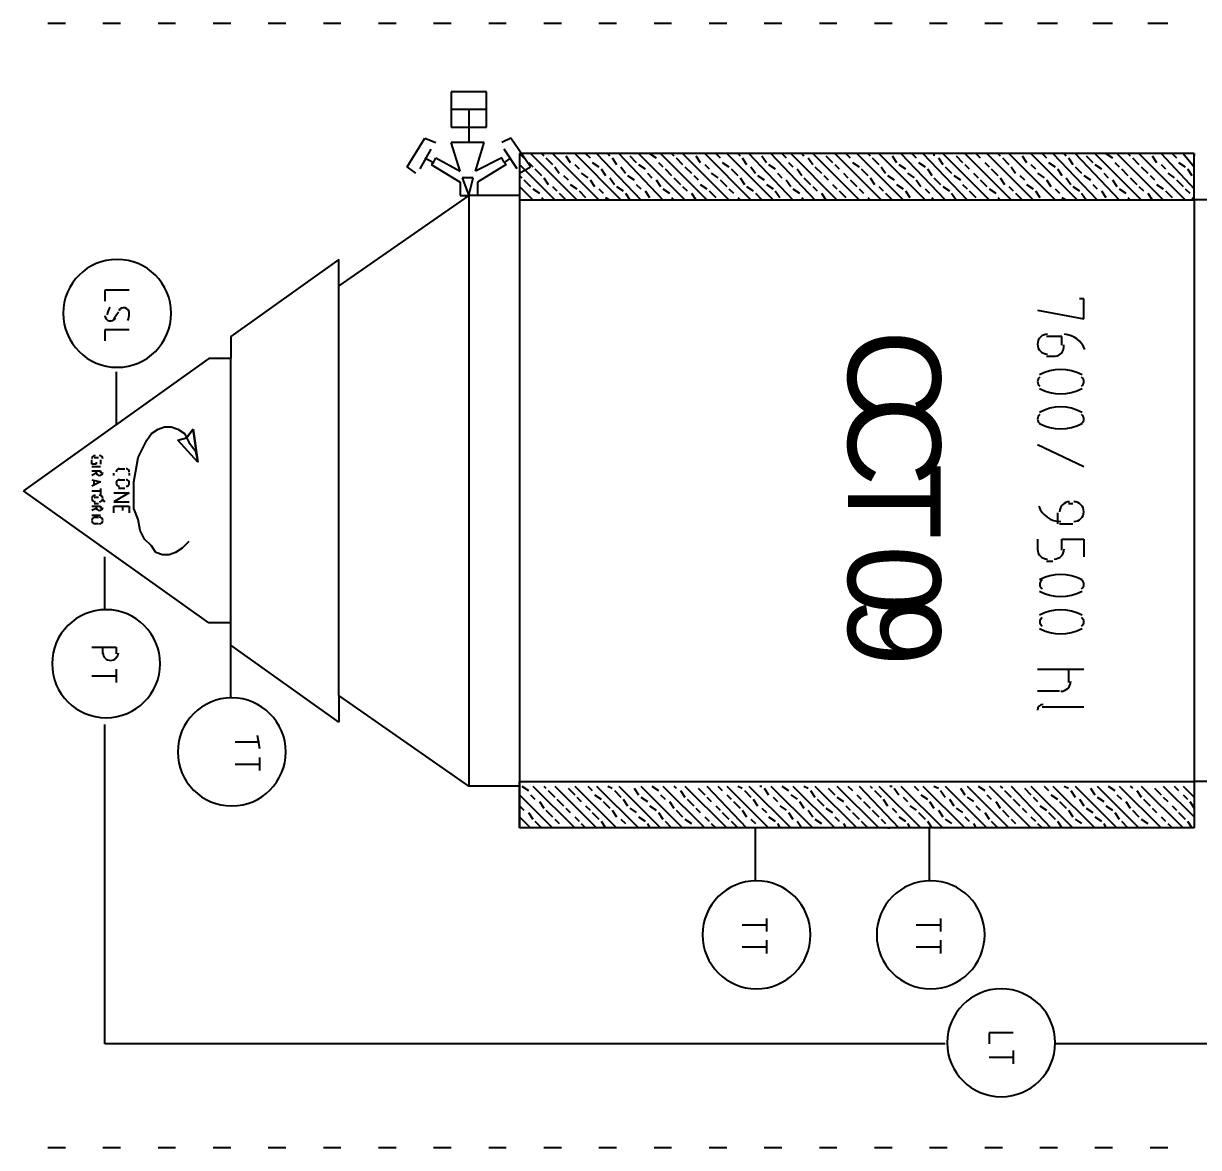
# Model space of a CAD drawing. Header units: millimetres. Extents: x 0 to 33.1, y 1.5 to 45.3.
# Drawn here: x 12.773 to 13.661, y 10.151 to 11.001 of the extents above; entities that cross this region are included whole.
import ezdxf

# ---------------------------------------------------------------- set-up
doc = ezdxf.new("R2010")
doc.units = ezdxf.units.MM
doc.header["$MEASUREMENT"] = 0
doc.layers.get('0').update_dxf_attribs({"linetype": 'CONTINUOUS'})

msp = doc.modelspace()

# ---------------------------------------------------------------- linework, layer by layer
at = {"color": 140, "linetype": 'Continuous'}
for p, q in [((12.8045, 11.0011), (12.7911, 11.0011)), ((12.8461, 11.0011), (12.8328, 11.0011)), ((12.8878, 11.0011), (12.8745, 11.0011)), ((12.9295, 11.0011), (12.9161, 11.0011)), ((12.9711, 11.0011), (12.9578, 11.0011)), ((13.0128, 11.0011), (12.9995, 11.0011)), ((13.0545, 11.0011), (13.0411, 11.0011)), ((13.0961, 11.0011), (13.0828, 11.0011)), ((13.1378, 11.0011), (13.1245, 11.0011)), ((13.1795, 11.0011), (13.1661, 11.0011)), ((13.2211, 11.0011), (13.2078, 11.0011)), ((13.2628, 11.0011), (13.2495, 11.0011)), ((13.3045, 11.0011), (13.2911, 11.0011)), ((13.3461, 11.0011), (13.3328, 11.0011)), ((13.3878, 11.0011), (13.3745, 11.0011)), ((13.4295, 11.0011), (13.4161, 11.0011)), ((13.4711, 11.0011), (13.4578, 11.0011)), ((13.5128, 11.0011), (13.4995, 11.0011)), ((13.5545, 11.0011), (13.5394, 11.0011)), ((13.5961, 11.0011), (13.5811, 11.0011)), ((13.6378, 11.0011), (13.6228, 11.0011)), ((13.1228, 10.9494), (13.0961, 10.9494)), ((13.0961, 10.9494), (13.0961, 10.9228)), ((13.1228, 10.9228), (13.1228, 10.9494)), ((13.1228, 10.9361), (13.0961, 10.9361)), ((13.1094, 10.9361), (13.1094, 10.9111)), ((13.0961, 10.9228), (13.1228, 10.9228)), ((13.0628, 10.8928), (13.0761, 10.9144)), ((13.0761, 10.9144), (13.0844, 10.9111)), ((13.1211, 10.9111), (13.0961, 10.9111)), ((13.1028, 10.8894), (13.0961, 10.9111)), ((13.1144, 10.8894), (13.1211, 10.9111)), ((13.1411, 10.9144), (13.1344, 10.9111)), ((13.1561, 10.8928), (13.1411, 10.9144)), ((13.0727, 10.8911), (13.0811, 10.9061)), ((13.0727, 10.8911), (13.0811, 10.9061)), ((13.0761, 10.8995), (13.0828, 10.8961)), ((13.0828, 10.8961), (13.0844, 10.8995)), ((13.0844, 10.8995), (13.1028, 10.8894)), ((13.1344, 10.8995), (13.1144, 10.8894)), ((13.1361, 10.8961), (13.1344, 10.8995)), ((13.1461, 10.8911), (13.1361, 10.9061)), ((13.1411, 10.8995), (13.1361, 10.8961)), ((13.1478, 10.9028), (13.1478, 10.3928)), ((13.6578, 10.9028), (13.1478, 10.9028)), ((13.1478, 10.9028), (13.1511, 10.8995)), ((13.1478, 10.9028), (13.1478, 10.8678)), ((13.6578, 10.9028), (13.1478, 10.9028)), ((13.1561, 10.9028), (13.1911, 10.8678)), ((13.1644, 10.9028), (13.1661, 10.9011)), ((13.1678, 10.8995), (13.1728, 10.8944)), ((13.1728, 10.9028), (13.2078, 10.8678)), ((13.1828, 10.9011), (13.1861, 10.8961)), ((13.1895, 10.9028), (13.2244, 10.8678)), ((13.1977, 10.9028), (13.2011, 10.8995)), ((13.2061, 10.9028), (13.2394, 10.8678)), ((13.2145, 10.9028), (13.2161, 10.9011)), ((13.2178, 10.8995), (13.2211, 10.8944)), ((13.2228, 10.9028), (13.2561, 10.8678)), ((13.2311, 10.9011), (13.2361, 10.8961)), ((13.2378, 10.9028), (13.2728, 10.8678)), ((13.2461, 10.9028), (13.2511, 10.8995)), ((13.2544, 10.9028), (13.2894, 10.8678)), ((13.2628, 10.9028), (13.2644, 10.9011)), ((13.2661, 10.8995), (13.2711, 10.8944)), ((13.2711, 10.9028), (13.3061, 10.8678)), ((13.2811, 10.9011), (13.2844, 10.8961)), ((13.2878, 10.9028), (13.3227, 10.8678)), ((13.2961, 10.9028), (13.2994, 10.8995)), ((13.3045, 10.9028), (13.3395, 10.8678)), ((13.3128, 10.9028), (13.3145, 10.9011)), ((13.3161, 10.8995), (13.3194, 10.8944)), ((13.3211, 10.9028), (13.3544, 10.8678)), ((13.3311, 10.9011), (13.3344, 10.8961)), ((13.3378, 10.9028), (13.3711, 10.8678)), ((13.3461, 10.9028), (13.3494, 10.8995)), ((13.3528, 10.9028), (13.3878, 10.8678)), ((13.3611, 10.9028), (13.3628, 10.9011)), ((13.3661, 10.8995), (13.3695, 10.8944)), ((13.3695, 10.9028), (13.4045, 10.8678)), ((13.3794, 10.9011), (13.3844, 10.8961)), ((13.3861, 10.9028), (13.4211, 10.8678)), ((13.3944, 10.9028), (13.3978, 10.8995)), ((13.4028, 10.9028), (13.4378, 10.8678)), ((13.4111, 10.9028), (13.4128, 10.9011)), ((13.4144, 10.8995), (13.4194, 10.8944)), ((13.4194, 10.9028), (13.4544, 10.8678)), ((13.4295, 10.9011), (13.4328, 10.8961)), ((13.4361, 10.9028), (13.4695, 10.8678)), ((13.4444, 10.9028), (13.4477, 10.8995)), ((13.4528, 10.9028), (13.4861, 10.8678)), ((13.4611, 10.9028), (13.4611, 10.9011)), ((13.4645, 10.8995), (13.4678, 10.8944)), ((13.4678, 10.9028), (13.5028, 10.8678)), ((13.4778, 10.9011), (13.4828, 10.8961)), ((13.4844, 10.9028), (13.5194, 10.8678)), ((13.4928, 10.9028), (13.4961, 10.8995)), ((13.5011, 10.9028), (13.5361, 10.8678)), ((13.5094, 10.9028), (13.5111, 10.9011)), ((13.5128, 10.8995), (13.5178, 10.8944)), ((13.5178, 10.9028), (13.5528, 10.8678)), ((13.5278, 10.9011), (13.5311, 10.8961)), ((13.5344, 10.9028), (13.5694, 10.8678)), ((13.5428, 10.9028), (13.5461, 10.8995)), ((13.5511, 10.9028), (13.5844, 10.8678)), ((13.5595, 10.9028), (13.5611, 10.9011)), ((13.5628, 10.8995), (13.5661, 10.8944)), ((13.5678, 10.9028), (13.6011, 10.8678)), ((13.5761, 10.9011), (13.5811, 10.8961)), ((13.5828, 10.9028), (13.6178, 10.8678)), ((13.5911, 10.9028), (13.5961, 10.8995)), ((13.5994, 10.9028), (13.6344, 10.8678)), ((13.6078, 10.9028), (13.6094, 10.9011)), ((13.6111, 10.8995), (13.6161, 10.8944)), ((13.6161, 10.9028), (13.6511, 10.8678)), ((13.6261, 10.9011), (13.6294, 10.8961)), ((13.6328, 10.9028), (13.6578, 10.8761)), ((13.6411, 10.9028), (13.6444, 10.8995)), ((13.6495, 10.9028), (13.6578, 10.8928)), ((13.6578, 10.8678), (13.6578, 10.9028)), ((13.6578, 10.9028), (13.6578, 10.9011)), ((13.6578, 10.8678), (13.6578, 10.9028)), ((13.0694, 10.8878), (13.0628, 10.8928)), ((13.0828, 10.8961), (13.0811, 10.8944)), ((13.0811, 10.8944), (13.1028, 10.8811)), ((13.0828, 10.8961), (13.0828, 10.8961)), ((13.1378, 10.8944), (13.1161, 10.8811)), ((13.1361, 10.8961), (13.1361, 10.8961)), ((13.1361, 10.8961), (13.1378, 10.8944)), ((13.1478, 10.8944), (13.1744, 10.8678)), ((13.1478, 10.8878), (13.1561, 10.8928)), ((13.1545, 10.8961), (13.1578, 10.8928)), ((13.1594, 10.8911), (13.1644, 10.8861)), ((13.1744, 10.8928), (13.1778, 10.8878)), ((13.1895, 10.8944), (13.1928, 10.8911)), ((13.2028, 10.8961), (13.2078, 10.8928)), ((13.2094, 10.8911), (13.2128, 10.8861)), ((13.2244, 10.8928), (13.2278, 10.8878)), ((13.2378, 10.8944), (13.2428, 10.8911)), ((13.2528, 10.8961), (13.2561, 10.8928)), ((13.2578, 10.8911), (13.2628, 10.8861)), ((13.2728, 10.8928), (13.2778, 10.8878)), ((13.2878, 10.8944), (13.2911, 10.8911)), ((13.3011, 10.8961), (13.3061, 10.8928)), ((13.3078, 10.8911), (13.3128, 10.8861)), ((13.3227, 10.8928), (13.3261, 10.8878)), ((13.3361, 10.8944), (13.3411, 10.8911)), ((13.3511, 10.8961), (13.3544, 10.8928)), ((13.3578, 10.8911), (13.3611, 10.8861)), ((13.3711, 10.8928), (13.3761, 10.8878)), ((13.3861, 10.8944), (13.3894, 10.8911)), ((13.3995, 10.8961), (13.4045, 10.8928)), ((13.4061, 10.8911), (13.4111, 10.8861)), ((13.4211, 10.8928), (13.4244, 10.8878)), ((13.4345, 10.8944), (13.4395, 10.8911)), ((13.4494, 10.8961), (13.4544, 10.8928)), ((13.4561, 10.8911), (13.4594, 10.8861)), ((13.4695, 10.8928), (13.4744, 10.8878)), ((13.4844, 10.8944), (13.4878, 10.8911)), ((13.4995, 10.8961), (13.5028, 10.8928)), ((13.5044, 10.8911), (13.5094, 10.8861)), ((13.5194, 10.8928), (13.5228, 10.8878)), ((13.5344, 10.8944), (13.5378, 10.8911)), ((13.5478, 10.8961), (13.5528, 10.8928)), ((13.5545, 10.8911), (13.5578, 10.8861)), ((13.5678, 10.8928), (13.5727, 10.8878)), ((13.5828, 10.8944), (13.5878, 10.8911)), ((13.5978, 10.8961), (13.6011, 10.8928)), ((13.6028, 10.8911), (13.6078, 10.8861)), ((13.6178, 10.8928), (13.6228, 10.8878)), ((13.6328, 10.8944), (13.6361, 10.8911)), ((13.6461, 10.8961), (13.6511, 10.8928)), ((13.6528, 10.8911), (13.6561, 10.8861)), ((13.1128, 10.8844), (13.1044, 10.8844)), ((13.1044, 10.8844), (13.1094, 10.8711)), ((13.1094, 10.8711), (13.1128, 10.8844)), ((13.1478, 10.8861), (13.1495, 10.8844)), ((13.1511, 10.8828), (13.1561, 10.8778)), ((13.1661, 10.8844), (13.1694, 10.8794)), ((13.1811, 10.8861), (13.1845, 10.8828)), ((13.1944, 10.8878), (13.1994, 10.8844)), ((13.2011, 10.8828), (13.2044, 10.8778)), ((13.2161, 10.8844), (13.2195, 10.8794)), ((13.2294, 10.8861), (13.2344, 10.8828)), ((13.2445, 10.8878), (13.2478, 10.8844)), ((13.2511, 10.8828), (13.2544, 10.8778)), ((13.2644, 10.8844), (13.2694, 10.8794)), ((13.2795, 10.8861), (13.2828, 10.8828)), ((13.2928, 10.8878), (13.2978, 10.8844)), ((13.2994, 10.8828), (13.3045, 10.8778)), ((13.3145, 10.8844), (13.3178, 10.8794)), ((13.3278, 10.8861), (13.3328, 10.8828)), ((13.3428, 10.8878), (13.3461, 10.8844)), ((13.3494, 10.8828), (13.3528, 10.8778)), ((13.3628, 10.8844), (13.3678, 10.8794)), ((13.3778, 10.8861), (13.3811, 10.8828)), ((13.3928, 10.8878), (13.3961, 10.8844)), ((13.3978, 10.8828), (13.4028, 10.8778)), ((13.4128, 10.8844), (13.4161, 10.8794)), ((13.4261, 10.8861), (13.4311, 10.8828)), ((13.4411, 10.8878), (13.4461, 10.8844)), ((13.4477, 10.8828), (13.4511, 10.8778)), ((13.4611, 10.8844), (13.4661, 10.8794)), ((13.4761, 10.8861), (13.4811, 10.8828)), ((13.4911, 10.8878), (13.4945, 10.8844)), ((13.4961, 10.8828), (13.5011, 10.8778)), ((13.5111, 10.8844), (13.5144, 10.8794)), ((13.5261, 10.8861), (13.5295, 10.8828)), ((13.5394, 10.8878), (13.5444, 10.8844)), ((13.5461, 10.8828), (13.5494, 10.8778)), ((13.5611, 10.8844), (13.5645, 10.8794)), ((13.5744, 10.8861), (13.5794, 10.8828)), ((13.5895, 10.8878), (13.5928, 10.8844)), ((13.5961, 10.8828), (13.5994, 10.8778)), ((13.6094, 10.8844), (13.6144, 10.8794)), ((13.6245, 10.8861), (13.6278, 10.8828)), ((13.6378, 10.8878), (13.6428, 10.8844)), ((13.6444, 10.8828), (13.6495, 10.8778)), ((13.1028, 10.8811), (13.1028, 10.8711)), ((13.1161, 10.8811), (13.1161, 10.8711)), ((13.1478, 10.8778), (13.1578, 10.8678)), ((13.1578, 10.8761), (13.1628, 10.8728)), ((13.1728, 10.8778), (13.1761, 10.8745)), ((13.1778, 10.8728), (13.1828, 10.8678)), ((13.1861, 10.8794), (13.1911, 10.8761)), ((13.1928, 10.8745), (13.1977, 10.8695)), ((13.2078, 10.8761), (13.2111, 10.8728)), ((13.2211, 10.8778), (13.2261, 10.8745)), ((13.2278, 10.8728), (13.2311, 10.8678)), ((13.2361, 10.8794), (13.2394, 10.8761)), ((13.2428, 10.8745), (13.2461, 10.8695)), ((13.2561, 10.8761), (13.2611, 10.8728)), ((13.2711, 10.8778), (13.2745, 10.8745)), ((13.2778, 10.8728), (13.2811, 10.8678)), ((13.2844, 10.8794), (13.2894, 10.8761)), ((13.2911, 10.8745), (13.2961, 10.8695)), ((13.3061, 10.8761), (13.3095, 10.8728)), ((13.3194, 10.8778), (13.3244, 10.8745)), ((13.3261, 10.8728), (13.3311, 10.8678)), ((13.3344, 10.8794), (13.3395, 10.8761)), ((13.3411, 10.8745), (13.3445, 10.8695)), ((13.3544, 10.8761), (13.3594, 10.8728)), ((13.3695, 10.8778), (13.3728, 10.8745)), ((13.3761, 10.8728), (13.3794, 10.8678)), ((13.3844, 10.8794), (13.3878, 10.8761)), ((13.3894, 10.8745), (13.3944, 10.8695)), ((13.4045, 10.8761), (13.4078, 10.8728)), ((13.4194, 10.8778), (13.4228, 10.8745)), ((13.4244, 10.8728), (13.4295, 10.8678)), ((13.4328, 10.8794), (13.4378, 10.8761)), ((13.4395, 10.8745), (13.4428, 10.8695)), ((13.4544, 10.8761), (13.4578, 10.8728)), ((13.4678, 10.8778), (13.4728, 10.8745)), ((13.4744, 10.8728), (13.4778, 10.8678)), ((13.4828, 10.8794), (13.4861, 10.8761)), ((13.4878, 10.8745), (13.4928, 10.8695)), ((13.5028, 10.8761), (13.5078, 10.8728)), ((13.5178, 10.8778), (13.5211, 10.8745)), ((13.5228, 10.8728), (13.5278, 10.8678)), ((13.5311, 10.8794), (13.5361, 10.8761)), ((13.5378, 10.8745), (13.5411, 10.8695)), ((13.5528, 10.8761), (13.5561, 10.8728)), ((13.5661, 10.8778), (13.5711, 10.8745)), ((13.5727, 10.8728), (13.5761, 10.8678)), ((13.5811, 10.8794), (13.5844, 10.8761)), ((13.5878, 10.8745), (13.5911, 10.8695)), ((13.6011, 10.8761), (13.6061, 10.8728)), ((13.6161, 10.8778), (13.6195, 10.8745)), ((13.6228, 10.8728), (13.6261, 10.8678)), ((13.6294, 10.8794), (13.6344, 10.8761)), ((13.6361, 10.8745), (13.6411, 10.8695)), ((13.6511, 10.8761), (13.6545, 10.8728)), ((13.1094, 10.8711), (13.0111, 10.8028)), ((13.1094, 10.8711), (13.0111, 10.8028)), ((13.1028, 10.8711), (13.1094, 10.8711)), ((13.1478, 10.8711), (13.1094, 10.8711)), ((13.1094, 10.8711), (13.1094, 10.4244)), ((13.1478, 10.8711), (13.1094, 10.8711)), ((13.1478, 10.8711), (13.1094, 10.8711)), ((13.1478, 10.8711), (13.1094, 10.8711)), ((13.1161, 10.8711), (13.1094, 10.8711)), ((13.1478, 10.8678), (13.6578, 10.8678)), ((13.1495, 10.8678), (13.1495, 10.8678)), ((13.1644, 10.8695), (13.1661, 10.8678)), ((13.1994, 10.8678), (13.1994, 10.8678)), ((13.2128, 10.8695), (13.2161, 10.8678)), ((13.2478, 10.8678), (13.2478, 10.8678)), ((13.2628, 10.8695), (13.2644, 10.8678)), ((13.2978, 10.8678), (13.2978, 10.8678)), ((13.3128, 10.8695), (13.3145, 10.8678)), ((13.3461, 10.8678), (13.3461, 10.8678)), ((13.3611, 10.8695), (13.3628, 10.8678)), ((13.3961, 10.8678), (13.3961, 10.8678)), ((13.4111, 10.8695), (13.4128, 10.8678)), ((13.4461, 10.8678), (13.4461, 10.8678)), ((13.4594, 10.8695), (13.4611, 10.8678)), ((13.4945, 10.8678), (13.4945, 10.8678)), ((13.5094, 10.8695), (13.5111, 10.8678)), ((13.5444, 10.8678), (13.5444, 10.8678)), ((13.5578, 10.8695), (13.5611, 10.8678)), ((13.5928, 10.8678), (13.5928, 10.8678)), ((13.6078, 10.8695), (13.6094, 10.8678)), ((13.6428, 10.8678), (13.6428, 10.8678)), ((13.6561, 10.8695), (13.6578, 10.8678)), ((13.7228, 10.8678), (13.6578, 10.8678)), ((13.6578, 10.8678), (13.6578, 10.4278)), ((13.0111, 10.8227), (12.9295, 10.7644)), ((13.0111, 10.8028), (13.0111, 10.8227)), ((13.0111, 10.4928), (13.0111, 10.8028)), ((12.8528, 10.7994), (12.8344, 10.7994)), ((12.8344, 10.7994), (12.8344, 10.7911)), ((13.5394, 10.7844), (13.5744, 10.7778)), ((13.5744, 10.7928), (13.5711, 10.7928)), ((13.5744, 10.7778), (13.5744, 10.7928)), ((12.8445, 10.7828), (12.8411, 10.7778)), ((12.8528, 10.7694), (12.8344, 10.7694)), ((12.8344, 10.7694), (12.8344, 10.7611)), ((12.9295, 10.7644), (12.9295, 10.7478)), ((13.5578, 10.7644), (13.5461, 10.7644)), ((13.5578, 10.7578), (13.5578, 10.7644)), ((13.5461, 10.7495), (13.5511, 10.7495)), ((12.9128, 10.7478), (12.7728, 10.6478)), ((12.9295, 10.7478), (12.9128, 10.7478)), ((12.9295, 10.5478), (12.9295, 10.7478)), ((12.8428, 10.7378), (12.8428, 10.6977)), ((12.8745, 10.6944), (12.8794, 10.6961)), ((12.8794, 10.6961), (12.8844, 10.6961)), ((12.8844, 10.6961), (12.8894, 10.6944)), ((12.8661, 10.6861), (12.8695, 10.6911)), ((12.8695, 10.6911), (12.8745, 10.6944)), ((12.8894, 10.6944), (12.8944, 10.6911)), ((12.8894, 10.6861), (12.8961, 10.6878)), ((12.8894, 10.6861), (12.8961, 10.6878)), ((12.8944, 10.6911), (12.8978, 10.6845)), ((12.9011, 10.6944), (12.8961, 10.6878)), ((12.8961, 10.6878), (12.9011, 10.6944)), ((12.9045, 10.6694), (12.9011, 10.6944)), ((12.9011, 10.6944), (12.9045, 10.6694)), ((12.8594, 10.6728), (12.8628, 10.6795)), ((12.8628, 10.6795), (12.8661, 10.6861)), ((12.9045, 10.6694), (12.8894, 10.6861)), ((12.9045, 10.6694), (12.8894, 10.6861)), ((12.8978, 10.6845), (12.9028, 10.6778)), ((12.9028, 10.6778), (12.9045, 10.6694)), ((13.5394, 10.6828), (13.5744, 10.6661)), ((12.8244, 10.6678), (12.8244, 10.6711)), ((12.8261, 10.6728), (12.8294, 10.6728)), ((12.8278, 10.6694), (12.8278, 10.6678)), ((12.8311, 10.6711), (12.8311, 10.6678)), ((12.8578, 10.6628), (12.8594, 10.6728)), ((12.8278, 10.6678), (12.8244, 10.6678)), ((12.8244, 10.6661), (12.8311, 10.6661)), ((12.8244, 10.6628), (12.8311, 10.6628)), ((12.8278, 10.6611), (12.8244, 10.6594)), ((12.8278, 10.6628), (12.8278, 10.6611)), ((12.8311, 10.6628), (12.8311, 10.6611)), ((12.8411, 10.6594), (12.8411, 10.6611)), ((12.8445, 10.6644), (12.8494, 10.6644)), ((12.8528, 10.6611), (12.8528, 10.6594)), ((12.8561, 10.6545), (12.8578, 10.6628)), ((12.8244, 10.6561), (12.8311, 10.6545)), ((12.8311, 10.6545), (12.8244, 10.6511)), ((12.8261, 10.6528), (12.8261, 10.6561)), ((12.8445, 10.6561), (12.8494, 10.6561)), ((12.8561, 10.6444), (12.8561, 10.6545)), ((12.9128, 10.5478), (12.7728, 10.6478)), ((12.8244, 10.6478), (12.8311, 10.6478)), ((12.8261, 10.6428), (12.8294, 10.6428)), ((12.8311, 10.6495), (12.8311, 10.6444)), ((12.8411, 10.6461), (12.8528, 10.6461)), ((12.8528, 10.6461), (12.8411, 10.6394)), ((12.8494, 10.6495), (12.8445, 10.6495)), ((12.8561, 10.6344), (12.8561, 10.6444)), ((12.8244, 10.6361), (12.8311, 10.6361)), ((12.8278, 10.6344), (12.8244, 10.6328)), ((12.8294, 10.6378), (12.8261, 10.6378)), ((12.8278, 10.6361), (12.8278, 10.6344)), ((12.8311, 10.6361), (12.8311, 10.6344)), ((12.8328, 10.6411), (12.8344, 10.6394)), ((12.8411, 10.6394), (12.8528, 10.6394)), ((12.8411, 10.6311), (12.8411, 10.6361)), ((12.8411, 10.6361), (12.8528, 10.6361)), ((12.8478, 10.6328), (12.8478, 10.6361)), ((12.8528, 10.6361), (12.8528, 10.6311)), ((12.8594, 10.6261), (12.8561, 10.6344)), ((13.5661, 10.6378), (13.5628, 10.6378)), ((12.8244, 10.6294), (12.8311, 10.6294)), ((12.8261, 10.6278), (12.8294, 10.6278)), ((12.8611, 10.6178), (12.8594, 10.6261)), ((13.5545, 10.6311), (13.5545, 10.6228)), ((12.8294, 10.6228), (12.8261, 10.6228)), ((12.8644, 10.6111), (12.8611, 10.6178)), ((13.5561, 10.6228), (13.5661, 10.6228)), ((12.8695, 10.6061), (12.8644, 10.6111)), ((12.8978, 10.6094), (12.8928, 10.6044)), ((13.5394, 10.6111), (13.5394, 10.6028)), ((13.5578, 10.6028), (13.5578, 10.6111)), ((13.5578, 10.6111), (13.5744, 10.6111)), ((13.5744, 10.6111), (13.5744, 10.5978)), ((12.8344, 10.5578), (12.8344, 10.5978)), ((12.8728, 10.6011), (12.8695, 10.6061)), ((12.8778, 10.5994), (12.8728, 10.6011)), ((12.8828, 10.5994), (12.8778, 10.5994)), ((12.8878, 10.6011), (12.8828, 10.5994)), ((12.8928, 10.6044), (12.8878, 10.6011)), ((13.5461, 10.5945), (13.5511, 10.5945)), ((12.9295, 10.5478), (12.9128, 10.5478)), ((12.9295, 10.5311), (12.9295, 10.5478)), ((12.8244, 10.5295), (12.8428, 10.5295)), ((12.8328, 10.5245), (12.8328, 10.5295)), ((12.8428, 10.5295), (12.8428, 10.5245)), ((13.0111, 10.4728), (12.9295, 10.5311)), ((12.9295, 10.4911), (12.9295, 10.5311)), ((12.8428, 10.5128), (12.8428, 10.5028)), ((13.5394, 10.5128), (13.5744, 10.5128)), ((13.5628, 10.5128), (13.5628, 10.5028)), ((12.8244, 10.5078), (12.8428, 10.5078)), ((13.0111, 10.4928), (13.0111, 10.4728)), ((13.1094, 10.4244), (13.0111, 10.4928)), ((13.1094, 10.4244), (13.0111, 10.4928)), ((13.5561, 10.4961), (13.5394, 10.4961)), ((13.5428, 10.4844), (13.5744, 10.4844)), ((12.8344, 10.2294), (12.8344, 10.4711)), ((12.9328, 10.4578), (12.9511, 10.4578)), ((12.9494, 10.4628), (12.9511, 10.4528)), ((12.9328, 10.4411), (12.9511, 10.4411)), ((12.9511, 10.4461), (12.9511, 10.4361)), ((13.1478, 10.4244), (13.1094, 10.4244)), ((13.1478, 10.4244), (13.1094, 10.4244)), ((13.1478, 10.3928), (13.1478, 10.4278)), ((13.1478, 10.4278), (13.6578, 10.4278)), ((13.1495, 10.4244), (13.1545, 10.4211)), ((13.1578, 10.4244), (13.1895, 10.3928)), ((13.1661, 10.4244), (13.1678, 10.4228)), ((13.1694, 10.4211), (13.1744, 10.4161)), ((13.1744, 10.4244), (13.2061, 10.3928)), ((13.1828, 10.4244), (13.1828, 10.4244)), ((13.1845, 10.4228), (13.1895, 10.4178)), ((13.1895, 10.4244), (13.2211, 10.3928)), ((13.1994, 10.4244), (13.2028, 10.4211)), ((13.2061, 10.4244), (13.2378, 10.3928)), ((13.2145, 10.4244), (13.2178, 10.4228)), ((13.2195, 10.4211), (13.2244, 10.4161)), ((13.2228, 10.4244), (13.2544, 10.3928)), ((13.2311, 10.4244), (13.2311, 10.4244)), ((13.2344, 10.4228), (13.2378, 10.4178)), ((13.2394, 10.4244), (13.2711, 10.3928)), ((13.2478, 10.4244), (13.2528, 10.4211)), ((13.2561, 10.4244), (13.2878, 10.3928)), ((13.2644, 10.4244), (13.2661, 10.4228)), ((13.2694, 10.4211), (13.2728, 10.4161)), ((13.2728, 10.4244), (13.3045, 10.3928)), ((13.2811, 10.4244), (13.2811, 10.4244)), ((13.2828, 10.4228), (13.2878, 10.4178)), ((13.2894, 10.4244), (13.3194, 10.3928)), ((13.2978, 10.4244), (13.3011, 10.4211)), ((13.3045, 10.4244), (13.3361, 10.3928)), ((13.3128, 10.4244), (13.3161, 10.4228)), ((13.3178, 10.4211), (13.3227, 10.4161)), ((13.3211, 10.4244), (13.3528, 10.3928)), ((13.3294, 10.4244), (13.3311, 10.4244)), ((13.3328, 10.4228), (13.3361, 10.4178)), ((13.3378, 10.4244), (13.3695, 10.3928)), ((13.3461, 10.4244), (13.3511, 10.4211)), ((13.3544, 10.4244), (13.3861, 10.3928)), ((13.3628, 10.4244), (13.3661, 10.4228)), ((13.3678, 10.4211), (13.3711, 10.4161)), ((13.3711, 10.4244), (13.4028, 10.3928)), ((13.3794, 10.4244), (13.3794, 10.4244)), ((13.3811, 10.4228), (13.3861, 10.4178)), ((13.3878, 10.4244), (13.4194, 10.3928)), ((13.3961, 10.4244), (13.3995, 10.4211)), ((13.4045, 10.4244), (13.4345, 10.3928)), ((13.4128, 10.4244), (13.4144, 10.4228)), ((13.4161, 10.4211), (13.4211, 10.4161)), ((13.4194, 10.4244), (13.4511, 10.3928)), ((13.4278, 10.4244), (13.4295, 10.4244)), ((13.4311, 10.4228), (13.4345, 10.4178)), ((13.4361, 10.4244), (13.4678, 10.3928)), ((13.4461, 10.4244), (13.4494, 10.4211)), ((13.4528, 10.4244), (13.4844, 10.3928)), ((13.4611, 10.4244), (13.4645, 10.4228)), ((13.4661, 10.4211), (13.4695, 10.4161)), ((13.4695, 10.4244), (13.5011, 10.3928)), ((13.4778, 10.4244), (13.4778, 10.4244)), ((13.4811, 10.4228), (13.4844, 10.4178)), ((13.4861, 10.4244), (13.5178, 10.3928)), ((13.4945, 10.4244), (13.4995, 10.4211)), ((13.5028, 10.4244), (13.5344, 10.3928)), ((13.5111, 10.4244), (13.5128, 10.4228)), ((13.5144, 10.4211), (13.5194, 10.4161)), ((13.5194, 10.4244), (13.5494, 10.3928)), ((13.5278, 10.4244), (13.5278, 10.4244)), ((13.5295, 10.4228), (13.5344, 10.4178)), ((13.5344, 10.4244), (13.5661, 10.3928)), ((13.5444, 10.4244), (13.5478, 10.4211)), ((13.5511, 10.4244), (13.5828, 10.3928)), ((13.5595, 10.4244), (13.5628, 10.4228)), ((13.5645, 10.4211), (13.5678, 10.4161)), ((13.5678, 10.4244), (13.5994, 10.3928)), ((13.5761, 10.4244), (13.5761, 10.4244)), ((13.5794, 10.4228), (13.5828, 10.4178)), ((13.5844, 10.4244), (13.6161, 10.3928)), ((13.5928, 10.4244), (13.5978, 10.4211)), ((13.6011, 10.4244), (13.6328, 10.3928)), ((13.6094, 10.4244), (13.6111, 10.4228)), ((13.6144, 10.4211), (13.6178, 10.4161)), ((13.6178, 10.4244), (13.6495, 10.3928)), ((13.6261, 10.4244), (13.6261, 10.4244)), ((13.6278, 10.4228), (13.6328, 10.4178)), ((13.6344, 10.4244), (13.6578, 10.4011)), ((13.6428, 10.4244), (13.6461, 10.4211)), ((13.6495, 10.4244), (13.6578, 10.4161)), ((13.7228, 10.4278), (13.6578, 10.4278)), ((13.6578, 10.4278), (13.6578, 10.3928)), ((13.6578, 10.4278), (13.6578, 10.3928)), ((13.6578, 10.4244), (13.6578, 10.4244)), ((13.1478, 10.4178), (13.1728, 10.3928)), ((13.1561, 10.4178), (13.1594, 10.4144)), ((13.1628, 10.4128), (13.1661, 10.4078)), ((13.1761, 10.4144), (13.1811, 10.4094)), ((13.1911, 10.4161), (13.1944, 10.4128)), ((13.2044, 10.4178), (13.2094, 10.4144)), ((13.2111, 10.4128), (13.2161, 10.4078)), ((13.2261, 10.4144), (13.2294, 10.4094)), ((13.2394, 10.4161), (13.2445, 10.4128)), ((13.2544, 10.4178), (13.2578, 10.4144)), ((13.2611, 10.4128), (13.2644, 10.4078)), ((13.2745, 10.4144), (13.2795, 10.4094)), ((13.2894, 10.4161), (13.2928, 10.4128)), ((13.3045, 10.4178), (13.3078, 10.4144)), ((13.3095, 10.4128), (13.3145, 10.4078)), ((13.3244, 10.4144), (13.3278, 10.4094)), ((13.3395, 10.4161), (13.3428, 10.4128)), ((13.3528, 10.4178), (13.3578, 10.4144)), ((13.3594, 10.4128), (13.3628, 10.4078)), ((13.3728, 10.4144), (13.3778, 10.4094)), ((13.3878, 10.4161), (13.3928, 10.4128)), ((13.4028, 10.4178), (13.4061, 10.4144)), ((13.4078, 10.4128), (13.4128, 10.4078)), ((13.4228, 10.4144), (13.4261, 10.4094)), ((13.4378, 10.4161), (13.4411, 10.4128)), ((13.4511, 10.4178), (13.4561, 10.4144)), ((13.4578, 10.4128), (13.4611, 10.4078)), ((13.4728, 10.4144), (13.4761, 10.4094)), ((13.4861, 10.4161), (13.4911, 10.4128)), ((13.5011, 10.4178), (13.5044, 10.4144)), ((13.5078, 10.4128), (13.5111, 10.4078)), ((13.5211, 10.4144), (13.5261, 10.4094)), ((13.5361, 10.4161), (13.5394, 10.4128)), ((13.5494, 10.4178), (13.5545, 10.4144)), ((13.5561, 10.4128), (13.5611, 10.4078)), ((13.5711, 10.4144), (13.5744, 10.4094)), ((13.5844, 10.4161), (13.5895, 10.4128)), ((13.5994, 10.4178), (13.6028, 10.4144)), ((13.6061, 10.4128), (13.6094, 10.4078)), ((13.6195, 10.4144), (13.6245, 10.4094)), ((13.6344, 10.4161), (13.6378, 10.4128)), ((13.6495, 10.4178), (13.6528, 10.4144)), ((13.6545, 10.4128), (13.6578, 10.4078)), ((13.1478, 10.4094), (13.1511, 10.4061)), ((13.1545, 10.4045), (13.1578, 10.3995)), ((13.1678, 10.4061), (13.1728, 10.4011)), ((13.1828, 10.4078), (13.1861, 10.4045)), ((13.1977, 10.4094), (13.2011, 10.4061)), ((13.2028, 10.4045), (13.2078, 10.3995)), ((13.2178, 10.4061), (13.2211, 10.4011)), ((13.2311, 10.4078), (13.2361, 10.4045)), ((13.2461, 10.4094), (13.2511, 10.4061)), ((13.2528, 10.4045), (13.2561, 10.3995)), ((13.2661, 10.4061), (13.2711, 10.4011)), ((13.2811, 10.4078), (13.2844, 10.4045)), ((13.2961, 10.4094), (13.2994, 10.4061)), ((13.3011, 10.4045), (13.3061, 10.3995)), ((13.3161, 10.4061), (13.3194, 10.4011)), ((13.3311, 10.4078), (13.3344, 10.4045)), ((13.3445, 10.4094), (13.3494, 10.4061)), ((13.3511, 10.4045), (13.3544, 10.3995)), ((13.3661, 10.4061), (13.3695, 10.4011)), ((13.3794, 10.4078), (13.3844, 10.4045)), ((13.3944, 10.4094), (13.3978, 10.4061)), ((13.3995, 10.4045), (13.4045, 10.3995)), ((13.4144, 10.4061), (13.4194, 10.4011)), ((13.4295, 10.4078), (13.4328, 10.4045)), ((13.4428, 10.4094), (13.4477, 10.4061)), ((13.4494, 10.4045), (13.4544, 10.3995)), ((13.4645, 10.4061), (13.4678, 10.4011)), ((13.4778, 10.4078), (13.4828, 10.4045)), ((13.4928, 10.4094), (13.4961, 10.4061)), ((13.4995, 10.4045), (13.5028, 10.3995)), ((13.5128, 10.4061), (13.5178, 10.4011)), ((13.5278, 10.4078), (13.5311, 10.4045)), ((13.5411, 10.4094), (13.5461, 10.4061)), ((13.5478, 10.4045), (13.5528, 10.3995)), ((13.5628, 10.4061), (13.5661, 10.4011)), ((13.5761, 10.4078), (13.5811, 10.4045)), ((13.5911, 10.4094), (13.5961, 10.4061)), ((13.5978, 10.4045), (13.6011, 10.3995)), ((13.6111, 10.4061), (13.6161, 10.4011)), ((13.6261, 10.4078), (13.6294, 10.4045)), ((13.6411, 10.4094), (13.6444, 10.4061)), ((13.6461, 10.4045), (13.6511, 10.3995)), ((13.1478, 10.4011), (13.1561, 10.3928)), ((13.1594, 10.3978), (13.1644, 10.3928)), ((13.1744, 10.3995), (13.1778, 10.3961)), ((13.1895, 10.4011), (13.1928, 10.3978)), ((13.1944, 10.3961), (13.1977, 10.3928)), ((13.2094, 10.3978), (13.2128, 10.3928)), ((13.2244, 10.3995), (13.2278, 10.3961)), ((13.2378, 10.4011), (13.2428, 10.3978)), ((13.2445, 10.3961), (13.2461, 10.3928)), ((13.2578, 10.3978), (13.2628, 10.3928)), ((13.2728, 10.3995), (13.2778, 10.3961)), ((13.2878, 10.4011), (13.2911, 10.3978)), ((13.2928, 10.3961), (13.2961, 10.3928)), ((13.3078, 10.3978), (13.3128, 10.3928)), ((13.3227, 10.3995), (13.3261, 10.3961)), ((13.3361, 10.4011), (13.3411, 10.3978)), ((13.3428, 10.3961), (13.3445, 10.3928)), ((13.3578, 10.3978), (13.3611, 10.3928)), ((13.3711, 10.3995), (13.3761, 10.3961)), ((13.3861, 10.4011), (13.3894, 10.3978)), ((13.3928, 10.3961), (13.3944, 10.3928)), ((13.4061, 10.3978), (13.4111, 10.3928)), ((13.4211, 10.3995), (13.4244, 10.3961)), ((13.4345, 10.4011), (13.4395, 10.3978)), ((13.4411, 10.3961), (13.4428, 10.3928)), ((13.4561, 10.3978), (13.4594, 10.3928)), ((13.4695, 10.3995), (13.4744, 10.3961)), ((13.4844, 10.4011), (13.4878, 10.3978)), ((13.4911, 10.3961), (13.4928, 10.3928)), ((13.5044, 10.3978), (13.5094, 10.3928)), ((13.5194, 10.3995), (13.5228, 10.3961)), ((13.5344, 10.4011), (13.5378, 10.3978)), ((13.5394, 10.3961), (13.5428, 10.3928)), ((13.5545, 10.3978), (13.5578, 10.3928)), ((13.5678, 10.3995), (13.5727, 10.3961)), ((13.5828, 10.4011), (13.5878, 10.3978)), ((13.5895, 10.3961), (13.5911, 10.3928)), ((13.6028, 10.3978), (13.6078, 10.3928)), ((13.6178, 10.3995), (13.6228, 10.3961)), ((13.6328, 10.4011), (13.6361, 10.3978)), ((13.6378, 10.3961), (13.6411, 10.3928)), ((13.6528, 10.3978), (13.6561, 10.3928)), ((13.6578, 10.3928), (13.1478, 10.3928)), ((13.6578, 10.3928), (13.1478, 10.3928)), ((13.1811, 10.3928), (13.1811, 10.3928)), ((13.2294, 10.3928), (13.2294, 10.3928)), ((13.2795, 10.3928), (13.2795, 10.3928)), ((13.3261, 10.3528), (13.3261, 10.3928)), ((13.3278, 10.3928), (13.3278, 10.3928)), ((13.3778, 10.3928), (13.3778, 10.3928)), ((13.4261, 10.3928), (13.4278, 10.3928)), ((13.4578, 10.3528), (13.4578, 10.3928)), ((13.4761, 10.3928), (13.4761, 10.3928)), ((13.5261, 10.3928), (13.5261, 10.3928)), ((13.5744, 10.3928), (13.5744, 10.3928)), ((13.6245, 10.3928), (13.6245, 10.3928)), ((13.3344, 10.3244), (13.3344, 10.3145)), ((13.4661, 10.3244), (13.4661, 10.3145)), ((13.3161, 10.3194), (13.3344, 10.3194)), ((13.4477, 10.3194), (13.4661, 10.3194)), ((13.3344, 10.3078), (13.3344, 10.2978)), ((13.4661, 10.3078), (13.4661, 10.2978)), ((13.3161, 10.3028), (13.3344, 10.3028)), ((13.4477, 10.3028), (13.4661, 10.3028)), ((13.5211, 10.2378), (13.5028, 10.2378)), ((13.5028, 10.2378), (13.5028, 10.2294)), ((13.4695, 10.2294), (12.8344, 10.2294)), ((13.5211, 10.2244), (13.5211, 10.2145)), ((14.1878, 10.2294), (13.5528, 10.2294)), ((13.5028, 10.2195), (13.5211, 10.2195)), ((12.7911, 10.1511), (12.8045, 10.1511)), ((12.8328, 10.1511), (12.8461, 10.1511)), ((12.8745, 10.1511), (12.8878, 10.1511)), ((12.9161, 10.1511), (12.9295, 10.1511)), ((12.9578, 10.1511), (12.9711, 10.1511)), ((12.9995, 10.1511), (13.0128, 10.1511)), ((13.0411, 10.1511), (13.0545, 10.1511)), ((13.0828, 10.1511), (13.0961, 10.1511)), ((13.1245, 10.1511), (13.1378, 10.1511)), ((13.1661, 10.1511), (13.1795, 10.1511)), ((13.2078, 10.1511), (13.2211, 10.1511)), ((13.2495, 10.1511), (13.2628, 10.1511)), ((13.2911, 10.1511), (13.3045, 10.1511)), ((13.3328, 10.1511), (13.3461, 10.1511)), ((13.3745, 10.1511), (13.3878, 10.1511)), ((13.4161, 10.1511), (13.4295, 10.1511)), ((13.4578, 10.1511), (13.4711, 10.1511)), ((13.4995, 10.1511), (13.5128, 10.1511)), ((13.5411, 10.1511), (13.5545, 10.1511)), ((13.5828, 10.1511), (13.5961, 10.1511)), ((13.6245, 10.1511), (13.6378, 10.1511))]:
    msp.add_line(p, q, dxfattribs=at)
for points in [[(12.8436, 10.8227), (12.8211, 10.8227), (12.8028, 10.8045), (12.8028, 10.782)], [(12.8844, 10.782), (12.8844, 10.8045), (12.8662, 10.8227), (12.8436, 10.8227)], [(12.8381, 10.7865), (12.8369, 10.7848), (12.8362, 10.7828), (12.8361, 10.7808)], [(12.8496, 10.786), (12.8477, 10.7865), (12.8458, 10.7855), (12.8449, 10.7839)], [(12.8528, 10.782), (12.8528, 10.7838), (12.8515, 10.7855), (12.8496, 10.786)], [(12.8028, 10.782), (12.8028, 10.7594), (12.8211, 10.7411), (12.8436, 10.7411)], [(12.8344, 10.7803), (12.8344, 10.7784), (12.8358, 10.7767), (12.8376, 10.7762)], [(12.8376, 10.7762), (12.8395, 10.7758), (12.8414, 10.7766), (12.8423, 10.7784)], [(12.8436, 10.7411), (12.8662, 10.7411), (12.8844, 10.7594), (12.8844, 10.782)], [(12.8517, 10.7765), (12.8524, 10.7782), (12.8528, 10.7799), (12.8528, 10.7817)], [(13.5469, 10.7661), (13.5428, 10.7661), (13.5394, 10.7628), (13.5394, 10.7586)], [(13.5394, 10.7586), (13.5394, 10.7544), (13.5428, 10.7511), (13.5469, 10.7511)], [(13.5572, 10.7516), (13.5589, 10.7533), (13.5597, 10.7556), (13.5593, 10.758)], [(13.5751, 10.7546), (13.5727, 10.7611), (13.5667, 10.7656), (13.5597, 10.7661)], [(13.5509, 10.7495), (13.5533, 10.7492), (13.5556, 10.75), (13.5572, 10.7516)], [(13.5731, 10.7353), (13.563, 10.7408), (13.5508, 10.7408), (13.5408, 10.7353)], [(13.5411, 10.7336), (13.5401, 10.7329), (13.5394, 10.7316), (13.5394, 10.7303)], [(13.5744, 10.7303), (13.5744, 10.7316), (13.5738, 10.7329), (13.5727, 10.7336)], [(13.5394, 10.7303), (13.5394, 10.7289), (13.5401, 10.7277), (13.5411, 10.7269)], [(13.5408, 10.7252), (13.5508, 10.7197), (13.563, 10.7197), (13.5731, 10.7252)], [(13.5727, 10.7269), (13.5738, 10.7277), (13.5744, 10.7289), (13.5744, 10.7303)], [(13.5411, 10.7053), (13.5401, 10.7045), (13.5394, 10.7033), (13.5394, 10.7019)], [(13.5731, 10.707), (13.563, 10.7125), (13.5508, 10.7125), (13.5408, 10.707)], [(13.5744, 10.7019), (13.5744, 10.7033), (13.5738, 10.7045), (13.5727, 10.7053)], [(13.5394, 10.7019), (13.5394, 10.7006), (13.5401, 10.6994), (13.5411, 10.6986)], [(13.5408, 10.6985), (13.5508, 10.6931), (13.563, 10.6931), (13.5731, 10.6985)], [(13.5727, 10.6986), (13.5738, 10.6994), (13.5744, 10.7006), (13.5744, 10.7019)], [(12.8269, 10.6744), (12.8256, 10.6744), (12.8244, 10.6733), (12.8244, 10.6719)], [(12.8328, 10.6719), (12.8328, 10.6733), (12.8317, 10.6744), (12.8303, 10.6744)], [(12.8278, 10.6619), (12.8278, 10.6605), (12.8289, 10.6594), (12.8303, 10.6594)], [(12.8303, 10.6594), (12.8317, 10.6594), (12.8328, 10.6605), (12.8328, 10.6619)], [(12.8453, 10.6644), (12.8439, 10.6644), (12.8428, 10.6633), (12.8428, 10.6619)], [(12.8528, 10.6619), (12.8528, 10.6633), (12.8517, 10.6644), (12.8503, 10.6644)], [(12.8453, 10.6561), (12.8439, 10.6561), (12.8428, 10.655), (12.8428, 10.6536)], [(12.8428, 10.6536), (12.8428, 10.6522), (12.8439, 10.6511), (12.8453, 10.6511)], [(12.8528, 10.6536), (12.8528, 10.655), (12.8517, 10.6561), (12.8503, 10.6561)], [(12.8503, 10.6511), (12.8517, 10.6511), (12.8528, 10.6522), (12.8528, 10.6536)], [(12.8269, 10.6444), (12.8256, 10.6444), (12.8244, 10.6433), (12.8244, 10.6419)], [(12.8244, 10.6419), (12.8244, 10.6406), (12.8256, 10.6394), (12.8269, 10.6394)], [(12.8328, 10.6419), (12.8328, 10.6433), (12.8317, 10.6444), (12.8303, 10.6444)], [(12.8303, 10.6394), (12.8317, 10.6394), (12.8328, 10.6406), (12.8328, 10.6419)], [(12.8278, 10.6352), (12.8278, 10.6339), (12.8289, 10.6328), (12.8303, 10.6328)], [(12.8303, 10.6328), (12.8317, 10.6328), (12.8328, 10.6339), (12.8328, 10.6352)], [(13.5404, 10.6362), (13.5428, 10.6292), (13.5495, 10.6245), (13.557, 10.6245)], [(13.5636, 10.6394), (13.5595, 10.6394), (13.5561, 10.6361), (13.5561, 10.6319)], [(13.5744, 10.6319), (13.5744, 10.6361), (13.5711, 10.6394), (13.5669, 10.6394)], [(12.8269, 10.6278), (12.8256, 10.6278), (12.8244, 10.6267), (12.8244, 10.6253)], [(12.8244, 10.6253), (12.8244, 10.6239), (12.8256, 10.6228), (12.8269, 10.6228)], [(12.8328, 10.6253), (12.8328, 10.6267), (12.8317, 10.6278), (12.8303, 10.6278)], [(12.8303, 10.6228), (12.8317, 10.6228), (12.8328, 10.6239), (12.8328, 10.6253)], [(13.5669, 10.6245), (13.5711, 10.6245), (13.5744, 10.6278), (13.5744, 10.6319)], [(13.5394, 10.6036), (13.5394, 10.5994), (13.5428, 10.5961), (13.5469, 10.5961)], [(13.5519, 10.5961), (13.5561, 10.5961), (13.5595, 10.5994), (13.5595, 10.6036)], [(13.5731, 10.5803), (13.563, 10.5858), (13.5508, 10.5858), (13.5408, 10.5803)], [(13.5428, 10.5803), (13.5417, 10.5795), (13.5411, 10.5783), (13.5411, 10.5769)], [(13.5744, 10.5769), (13.5744, 10.5783), (13.5738, 10.5795), (13.5727, 10.5803)], [(13.5408, 10.5718), (13.5508, 10.5664), (13.563, 10.5664), (13.5731, 10.5718)], [(13.5411, 10.5769), (13.5411, 10.5756), (13.5417, 10.5744), (13.5428, 10.5736)], [(13.5727, 10.5736), (13.5738, 10.5744), (13.5744, 10.5756), (13.5744, 10.5769)], [(12.8353, 10.5578), (12.8127, 10.5578), (12.7944, 10.5395), (12.7944, 10.5169)], [(12.8761, 10.5169), (12.8761, 10.5395), (12.8578, 10.5578), (12.8353, 10.5578)], [(13.5731, 10.5537), (13.563, 10.5591), (13.5508, 10.5591), (13.5408, 10.5537)], [(13.5428, 10.552), (13.5417, 10.5512), (13.5411, 10.5499), (13.5411, 10.5486)], [(13.5411, 10.5486), (13.5411, 10.5473), (13.5417, 10.5461), (13.5428, 10.5453)], [(13.5744, 10.5486), (13.5744, 10.5499), (13.5738, 10.5512), (13.5727, 10.552)], [(13.5727, 10.5453), (13.5738, 10.5461), (13.5744, 10.5473), (13.5744, 10.5486)], [(13.5408, 10.5435), (13.5508, 10.5381), (13.563, 10.5381), (13.5731, 10.5435)], [(12.8328, 10.5252), (12.8328, 10.522), (12.8354, 10.5194), (12.8387, 10.5194)], [(12.8387, 10.5194), (12.8418, 10.5195), (12.8445, 10.5221), (12.8445, 10.5253)], [(12.7944, 10.5169), (12.7944, 10.4944), (12.8127, 10.4761), (12.8353, 10.4761)], [(12.8353, 10.4761), (12.8578, 10.4761), (12.8761, 10.4944), (12.8761, 10.5169)], [(13.557, 10.4961), (13.5611, 10.4961), (13.5645, 10.4995), (13.5645, 10.5036)], [(12.9303, 10.4911), (12.9077, 10.4911), (12.8894, 10.4728), (12.8894, 10.4503)], [(12.9711, 10.4503), (12.9711, 10.4728), (12.9528, 10.4911), (12.9303, 10.4911)], [(13.5436, 10.4861), (13.5413, 10.4861), (13.5394, 10.4843), (13.5394, 10.4819)], [(12.8894, 10.4503), (12.8894, 10.4277), (12.9077, 10.4094), (12.9303, 10.4094)], [(12.9303, 10.4094), (12.9528, 10.4094), (12.9711, 10.4277), (12.9711, 10.4503)], [(13.3269, 10.3528), (13.3044, 10.3528), (13.2861, 10.3345), (13.2861, 10.312)], [(13.3678, 10.312), (13.3678, 10.3345), (13.3495, 10.3528), (13.3269, 10.3528)], [(13.4586, 10.3528), (13.436, 10.3528), (13.4178, 10.3345), (13.4178, 10.312)], [(13.4995, 10.312), (13.4995, 10.3345), (13.4812, 10.3528), (13.4586, 10.3528)], [(13.2861, 10.312), (13.2861, 10.2894), (13.3044, 10.2711), (13.3269, 10.2711)], [(13.3269, 10.2711), (13.3495, 10.2711), (13.3678, 10.2894), (13.3678, 10.312)], [(13.4178, 10.312), (13.4178, 10.2894), (13.436, 10.2711), (13.4586, 10.2711)], [(13.4586, 10.2711), (13.4812, 10.2711), (13.4995, 10.2894), (13.4995, 10.312)], [(13.5119, 10.2711), (13.4894, 10.2711), (13.4711, 10.2528), (13.4711, 10.2303)], [(13.5528, 10.2303), (13.5528, 10.2528), (13.5345, 10.2711), (13.5119, 10.2711)], [(13.4711, 10.2303), (13.4711, 10.2077), (13.4894, 10.1895), (13.5119, 10.1895)], [(13.5119, 10.1895), (13.5345, 10.1895), (13.5528, 10.2077), (13.5528, 10.2303)]]:
    msp.add_open_spline(points, degree=3, dxfattribs=at)

# ---------------------------------------------------------------- texts
at = {"color": 140}
for s, p in [('C', (13.3961, 10.7694)), ('C', (13.3961, 10.7189)), ('T', (13.3961, 10.6684)), ('0', (13.3961, 10.6063)), ('9', (13.3961, 10.5673))]:
    msp.add_text(s, height=0.07, rotation=270, dxfattribs=at).set_placement(p)

doc.saveas('drawing.dxf')
